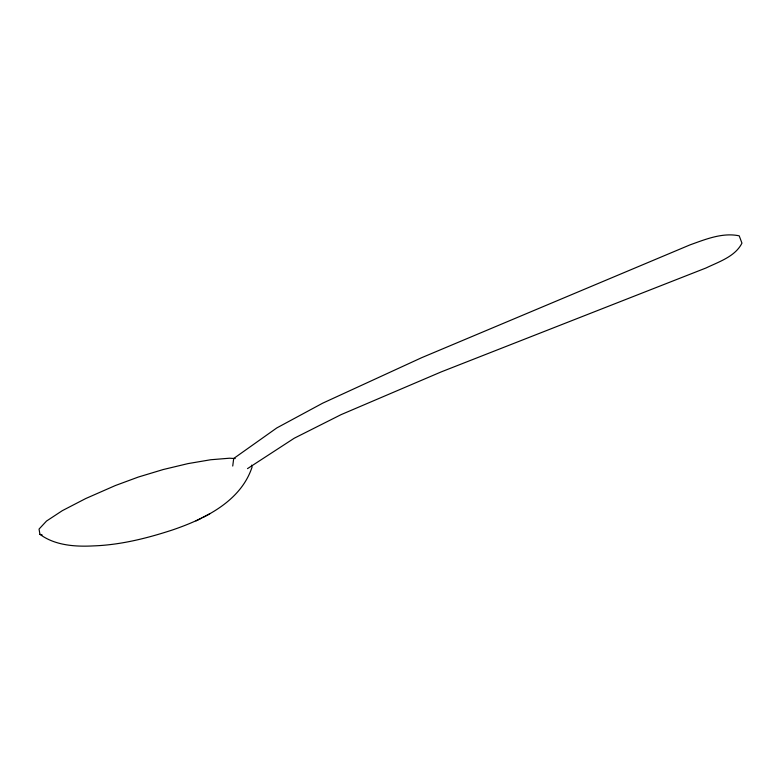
<?xml version="1.0" encoding="UTF-8"?>
<svg xmlns="http://www.w3.org/2000/svg" width="781" height="781" viewBox="0 0 781 781"><rect width="100%" height="100%" fill="white"/><g stroke="black" fill="none" stroke-linecap="round" stroke-linejoin="round"><path stroke-width="1.17" d="M232.738 466.042L233.685 458.506L276.786 427.939L322.68 403.181L421.691 357.678L690.053 244.863C705.565 239.318 722.503 232.308 739.207 235.833L741.95 243.135C735.204 256.607 718.862 261.762 706.092 267.951L441.275 371.873L341.112 414.623L294.252 438.219L247.489 468.639M235.227 458.574L229.546 458.213L210.724 459.745L188.036 463.602L163.239 469.527L138.344 477.045L115.354 485.538L85.715 498.551L62.314 510.667L46.528 521.044L39.05 529.079L39.938 534.341C54.953 545.46 75.122 546.856 93.222 545.909C120.372 544.982 147.013 538.304 172.718 529.879C204.632 518.955 240.724 501.451 252.048 467.145L251.531 465.154M202.699 517.461L209.738 513.849M196.021 520.907L201.547 518.076M39.938 534.341L42.135 534.926"/></g></svg>
